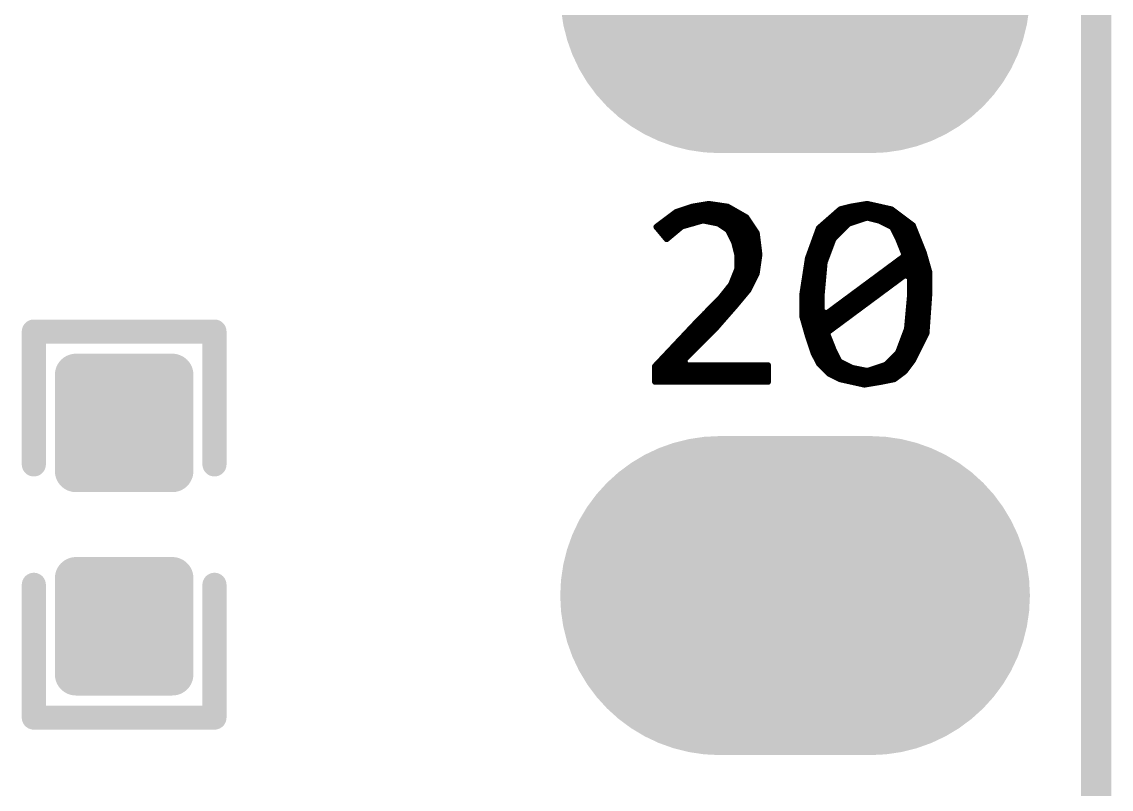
# Model space of a CAD drawing. Extents: x 17.8 to 58.4, y 21 to 93.6.
# Drawn here: x 46.268 to 50.863, y 54.488 to 57.726 of the extents above; entities that cross this region are included whole.
import ezdxf

# ---------------------------------------------------------------- set-up
doc = ezdxf.new("R2010")
doc.units = 0
doc.header["$MEASUREMENT"] = 0
doc.layers.get('0').update_dxf_attribs({"linetype": 'CONTINUOUS'})
doc.layers.add('SILKTOP_PHO', color=251, linetype='CONTINUOUS')

# ---------------------------------------------------------------- blocks, each defined once
blk = doc.blocks.new('ROUND_1')
at = {"const_width": 0.0127}
blk.add_lwpolyline([(-0.00635, 0, 1), (0.00635, 0, 1)], format="xyb", close=True, dxfattribs=at)
blk = doc.blocks.new('ROUND_33')
at = {"const_width": 0.0508}
blk.add_lwpolyline([(-0.0254, 0, 1), (0.0254, 0, 1)], format="xyb", close=True, dxfattribs=at)
blk = doc.blocks.new('OBLONG_245')
at = {"const_width": 1.3462}
blk.add_lwpolyline([(0.3175, 0), (-0.3175, 0)], dxfattribs=at)
at = {"const_width": 0.6731}
for points in [[(-0.65405, 0, 1), (0.01905, 0, 1)], [(-0.01905, 0, 1), (0.65405, 0, 1)]]:
    blk.add_lwpolyline(points, format="xyb", close=True, dxfattribs=at)
blk = doc.blocks.new('ROUND_158')
at = {"const_width": 0.0889}
blk.add_lwpolyline([(-0.04445, 0, 1), (0.04445, 0, 1)], format="xyb", close=True, dxfattribs=at)

msp = doc.modelspace()

# ---------------------------------------------------------------- linework, layer by layer
for points, const_width in [([(50.8, 25.900126), (50.8, 76.700126)], 0.127), ([(46.496732, 55.830216), (46.496732, 56.236616)], 0.1778), ([(46.496732, 56.236616), (46.903132, 56.236616)], 0.1778), ([(46.5582, 55.830216), (46.5582, 56.236616)], 0.1778), ([(46.736, 55.830216), (46.736, 56.236616)], 0.1778), ([(46.903132, 56.236616), (46.903132, 55.830216)], 0.1778), ([(46.496732, 56.1594), (46.903132, 56.1594)], 0.1778), ([(46.496732, 55.9816), (46.903132, 55.9816)], 0.1778), ([(46.903132, 55.830216), (46.496732, 55.830216)], 0.1778), ([(46.496732, 54.972204), (46.496732, 55.378604)], 0.1778), ([(46.496732, 55.378604), (46.903132, 55.378604)], 0.1778), ([(46.5582, 54.972204), (46.5582, 55.378604)], 0.1778), ([(46.736, 54.972204), (46.736, 55.378604)], 0.1778), ([(46.903132, 55.378604), (46.903132, 54.972204)], 0.1778), ([(46.496732, 55.2704), (46.903132, 55.2704)], 0.1778), ([(46.496732, 55.0926), (46.903132, 55.0926)], 0.1778), ([(46.903132, 54.972204), (46.496732, 54.972204)], 0.1778)]:
    msp.add_lwpolyline(points, dxfattribs=dict(const_width=const_width))
at = {"layer": 'SILKTOP_PHO'}
for points, const_width in [([(50.8, 25.900126), (50.8, 76.700126)], 0.127), ([(49.097184, 56.946038), (49.02835, 56.923178)], 0.0254), ([(49.0474, 56.858408), (49.0474, 56.929528)], 0.0254), ([(49.0728, 56.868314), (49.0728, 56.93791)], 0.0254), ([(49.165764, 56.957468), (49.097184, 56.946038)], 0.0254), ([(49.0982, 56.875426), (49.0982, 56.946292)], 0.0254), ([(49.1236, 56.882792), (49.1236, 56.950356)], 0.0254), ([(49.149, 56.886348), (49.149, 56.954674)], 0.0254), ([(49.245012, 56.946038), (49.165764, 56.957468)], 0.0254), ([(49.1744, 56.881268), (49.1744, 56.956198)], 0.0254), ([(49.1998, 56.876188), (49.1998, 56.952642)], 0.0254), ([(49.2252, 56.862218), (49.2252, 56.949086)], 0.0254), ([(49.324006, 56.90108), (49.245012, 56.946038)], 0.0254), ([(49.2506, 56.840882), (49.2506, 56.94299)], 0.0254), ([(49.276, 56.78424), (49.276, 56.928512)], 0.0254), ([(49.721008, 56.934862), (49.63033, 56.85536)], 0.0254), ([(49.765204, 56.946038), (49.721008, 56.934862)], 0.0254), ([(49.7332, 56.851296), (49.7332, 56.93791)], 0.0254), ([(49.7586, 56.874918), (49.7586, 56.94426)], 0.0254), ([(49.834038, 56.957468), (49.765204, 56.946038)], 0.0254), ([(49.784, 56.8833), (49.784, 56.949086)], 0.0254), ([(49.8094, 56.891682), (49.8094, 56.953404)], 0.0254), ([(49.9364, 56.934608), (49.834038, 56.957468)], 0.0254), ([(49.8348, 56.899302), (49.8348, 56.957214)], 0.0254), ([(49.8602, 56.89346), (49.8602, 56.951626)], 0.0254), ([(49.8856, 56.88711), (49.8856, 56.945784)], 0.0254), ([(49.911, 56.87441), (49.911, 56.940196)], 0.0254), ([(50.026824, 56.86679), (49.9364, 56.934608)], 0.0254), ([(49.9364, 56.86171), (49.9364, 56.934608)], 0.0254), ([(49.02835, 56.923178), (48.945292, 56.860694)], 0.0254), ([(48.9712, 56.829452), (48.9712, 56.880252)], 0.0254), ([(48.9966, 56.81599), (48.9966, 56.899302)], 0.0254), ([(49.022, 56.837326), (49.022, 56.918352)], 0.0254), ([(49.054766, 56.863234), (49.138332, 56.88711)], 0.0254), ([(49.138332, 56.88711), (49.144174, 56.887364)], 0.0254), ([(49.144174, 56.887364), (49.203864, 56.875426)], 0.0254), ([(49.3014, 56.555894), (49.3014, 56.914034)], 0.0254), ([(49.368456, 56.834532), (49.324006, 56.90108)], 0.0254), ([(49.3268, 56.586374), (49.3268, 56.896762)], 0.0254), ([(49.657, 56.716676), (49.657, 56.878982)], 0.0254), ([(49.6824, 56.784494), (49.6824, 56.90108)], 0.0254), ([(49.7078, 56.825896), (49.7078, 56.923432)], 0.0254), ([(49.7586, 56.874918), (49.830228, 56.898794)], 0.0254), ([(49.830228, 56.898794), (49.83734, 56.899048)], 0.0254), ([(49.83734, 56.899048), (49.885092, 56.88711)], 0.0254), ([(49.885092, 56.88711), (49.887886, 56.886094)], 0.0254), ([(49.887886, 56.886094), (49.935638, 56.862218)], 0.0254), ([(49.9618, 56.815482), (49.9618, 56.915558)], 0.0254), ([(49.9872, 56.75376), (49.9872, 56.896508)], 0.0254), ([(48.945292, 56.860694), (48.988218, 56.809132)], 0.0254), ([(48.9458, 56.859932), (48.9458, 56.861202)], 0.0254), ([(48.988218, 56.809132), (49.050194, 56.860694)], 0.0254), ([(49.050194, 56.860694), (49.054766, 56.863234)], 0.0254), ([(49.203864, 56.875426), (49.208436, 56.873394)], 0.0254), ([(49.208436, 56.873394), (49.24425, 56.849518)], 0.0254), ([(49.24425, 56.849518), (49.248568, 56.844692)], 0.0254), ([(49.248568, 56.844692), (49.272444, 56.79694)], 0.0254), ([(49.3522, 56.631586), (49.3522, 56.858662)], 0.0254), ([(49.379632, 56.7436), (49.368456, 56.834532)], 0.0254), ([(49.63033, 56.85536), (49.584102, 56.72836)], 0.0254), ([(49.6316, 56.283606), (49.6316, 56.85663)], 0.0254), ([(49.694084, 56.81218), (49.753774, 56.87187)], 0.0254), ([(49.753774, 56.87187), (49.7586, 56.874918)], 0.0254), ([(49.935638, 56.862218), (49.941226, 56.85663)], 0.0254), ([(49.941226, 56.85663), (49.965102, 56.808878)], 0.0254), ([(50.0126, 56.654192), (50.0126, 56.877458)], 0.0254), ([(50.073052, 56.75122), (50.026824, 56.86679)], 0.0254), ([(50.038, 56.31942), (50.038, 56.83885)], 0.0254), ([(49.272444, 56.79694), (49.27346, 56.7944)], 0.0254), ([(49.27346, 56.7944), (49.285398, 56.746648)], 0.0254), ([(49.6062, 56.333644), (49.6062, 56.78932)], 0.0254), ([(49.655222, 56.712104), (49.691036, 56.807608)], 0.0254), ([(49.691036, 56.807608), (49.694084, 56.81218)], 0.0254), ([(49.965102, 56.808878), (49.96561, 56.807862)], 0.0254), ([(49.96561, 56.807862), (49.989486, 56.748172)], 0.0254), ([(49.285398, 56.746648), (49.285906, 56.743346)], 0.0254), ([(49.285906, 56.743346), (49.285906, 56.683656)], 0.0254), ([(49.368202, 56.66359), (49.379632, 56.7436)], 0.0254), ([(49.3776, 56.728614), (49.3776, 56.760618)], 0.0254), ([(49.990248, 56.743346), (49.985168, 56.733186)], 0.0254), ([(49.989486, 56.748172), (49.990248, 56.743346)], 0.0254), ([(50.0634, 56.37022), (50.0634, 56.77535)], 0.0254), ([(50.096166, 56.66994), (50.073052, 56.75122)], 0.0254), ([(49.584102, 56.72836), (49.56048, 56.575198)], 0.0254), ([(49.5808, 56.411368), (49.5808, 56.707532)], 0.0254), ([(49.642522, 56.577484), (49.65446, 56.708802)], 0.0254), ([(49.65446, 56.708802), (49.655222, 56.712104)], 0.0254), ([(49.985168, 56.733186), (49.662842, 56.494426)], 0.0254), ([(49.9364, 56.615584), (49.9364, 56.697118)], 0.0254), ([(49.9618, 56.63438), (49.9618, 56.715914)], 0.0254), ([(49.9872, 56.653176), (49.9872, 56.735218)], 0.0254), ([(50.0888, 56.472582), (50.0888, 56.696102)], 0.0254), ([(49.28489, 56.679084), (49.261014, 56.619394)], 0.0254), ([(49.276, 56.525414), (49.276, 56.656732)], 0.0254), ([(49.285906, 56.683656), (49.28489, 56.679084)], 0.0254), ([(49.334166, 56.595264), (49.368202, 56.66359)], 0.0254), ([(49.671478, 56.419242), (49.993804, 56.658256)], 0.0254), ([(49.8856, 56.577992), (49.8856, 56.659526)], 0.0254), ([(49.911, 56.596788), (49.911, 56.678322)], 0.0254), ([(49.993804, 56.658256), (50.014124, 56.647842)], 0.0254), ([(50.096166, 56.576722), (50.096166, 56.66994)], 0.0254), ([(49.259236, 56.616092), (49.211484, 56.556402)], 0.0254), ([(49.2506, 56.496458), (49.2506, 56.605424)], 0.0254), ([(49.261014, 56.619394), (49.259236, 56.616092)], 0.0254), ([(49.8094, 56.52135), (49.8094, 56.603138)], 0.0254), ([(49.8348, 56.540146), (49.8348, 56.621934)], 0.0254), ([(49.8602, 56.559196), (49.8602, 56.64073)], 0.0254), ([(50.014124, 56.647842), (50.014124, 56.564276)], 0.0254), ([(49.211484, 56.556402), (49.210468, 56.555386)], 0.0254), ([(49.2252, 56.467502), (49.2252, 56.573674)], 0.0254), ([(49.275492, 56.524906), (49.334166, 56.595264)], 0.0254), ([(49.56048, 56.575198), (49.56048, 56.482488)], 0.0254), ([(49.642522, 56.576214), (49.642522, 56.577484)], 0.0254), ([(49.642522, 56.504586), (49.642522, 56.576214)], 0.0254), ([(49.7586, 56.483758), (49.7586, 56.565292)], 0.0254), ([(49.784, 56.502554), (49.784, 56.584342)], 0.0254), ([(50.014124, 56.56326), (50.002186, 56.431942)], 0.0254), ([(50.014124, 56.564276), (50.014124, 56.56326)], 0.0254), ([(50.084482, 56.412638), (50.096166, 56.576722)], 0.0254), ([(49.210468, 56.555386), (49.127156, 56.47182)], 0.0254), ([(49.1744, 56.411876), (49.1744, 56.519318)], 0.0254), ([(49.19218, 56.429656), (49.275492, 56.524906)], 0.0254), ([(49.1998, 56.438292), (49.1998, 56.544718)], 0.0254), ([(49.7078, 56.446166), (49.7078, 56.5277)], 0.0254), ([(49.7332, 56.464962), (49.7332, 56.546496)], 0.0254), ([(50.0126, 56.278018), (50.0126, 56.546242)], 0.0254), ([(49.127156, 56.47182), (48.93945, 56.272684)], 0.0254), ([(49.1236, 56.361076), (49.1236, 56.468264)], 0.0254), ([(49.149, 56.386476), (49.149, 56.493918)], 0.0254), ([(49.56048, 56.482488), (49.583848, 56.400954)], 0.0254), ([(49.662842, 56.494426), (49.642522, 56.504586)], 0.0254), ([(49.657, 56.258206), (49.657, 56.49214)], 0.0254), ([(49.6824, 56.42737), (49.6824, 56.508904)], 0.0254), ([(47.080932, 56.418988), (46.318932, 56.418988)], 0.1016), ([(46.318932, 56.418988), (46.318932, 55.85841)], 0.1016), ([(47.080932, 55.85841), (47.080932, 56.418988)], 0.1016), ([(49.061116, 56.298592), (49.19218, 56.429656)], 0.0254), ([(49.0982, 56.335676), (49.0982, 56.44134)], 0.0254), ([(49.666398, 56.409082), (49.671478, 56.419242)], 0.0254), ([(50.001424, 56.42864), (49.96561, 56.333136)], 0.0254), ([(50.002186, 56.431942), (50.001424, 56.42864)], 0.0254), ([(49.0474, 56.206898), (49.0474, 56.387238)], 0.0254), ([(49.0728, 56.310276), (49.0728, 56.414416)], 0.0254), ([(49.583848, 56.400954), (49.607216, 56.330342)], 0.0254), ([(49.667414, 56.40451), (49.666398, 56.409082)], 0.0254), ([(49.69129, 56.34482), (49.667414, 56.40451)], 0.0254), ([(49.9872, 56.24703), (49.9872, 56.39054)], 0.0254), ([(50.02657, 56.296306), (50.084482, 56.412638)], 0.0254), ([(48.9966, 56.206898), (48.9966, 56.33339)], 0.0254), ([(49.022, 56.206898), (49.022, 56.360314)], 0.0254), ([(49.607216, 56.330342), (49.629822, 56.285384)], 0.0254), ([(49.6824, 56.236616), (49.6824, 56.366664)], 0.0254), ([(49.691544, 56.343804), (49.69129, 56.34482)], 0.0254), ([(49.71542, 56.296052), (49.691544, 56.343804)], 0.0254), ([(49.962816, 56.328564), (49.915064, 56.280812)], 0.0254), ([(49.9618, 56.22798), (49.9618, 56.327548)], 0.0254), ([(49.96561, 56.333136), (49.962816, 56.328564)], 0.0254), ([(48.9712, 56.206898), (48.9712, 56.306466)], 0.0254), ([(49.07026, 56.277002), (49.061116, 56.298592)], 0.0254), ([(49.629822, 56.285384), (49.67478, 56.240426)], 0.0254), ([(49.7078, 56.223916), (49.7078, 56.311292)], 0.0254), ([(49.721262, 56.29021), (49.71542, 56.296052)], 0.0254), ([(49.769014, 56.266334), (49.721262, 56.29021)], 0.0254), ([(49.7332, 56.215026), (49.7332, 56.284368)], 0.0254), ([(49.915064, 56.280812), (49.909984, 56.277764)], 0.0254), ([(49.9364, 56.215534), (49.9364, 56.302148)], 0.0254), ([(49.992534, 56.251094), (50.02657, 56.296306)], 0.0254), ([(48.93945, 56.272684), (48.93945, 56.206898)], 0.0254), ([(48.9458, 56.206898), (48.9458, 56.279288)], 0.0254), ([(49.4157, 56.277002), (49.07026, 56.277002)], 0.0254), ([(49.0728, 56.206898), (49.0728, 56.277002)], 0.0254), ([(49.0982, 56.206898), (49.0982, 56.277002)], 0.0254), ([(49.1236, 56.206898), (49.1236, 56.277002)], 0.0254), ([(49.149, 56.206898), (49.149, 56.277002)], 0.0254), ([(49.1744, 56.206898), (49.1744, 56.277002)], 0.0254), ([(49.1998, 56.206898), (49.1998, 56.277002)], 0.0254), ([(49.2252, 56.206898), (49.2252, 56.277002)], 0.0254), ([(49.2506, 56.206898), (49.2506, 56.277002)], 0.0254), ([(49.276, 56.206898), (49.276, 56.277002)], 0.0254), ([(49.3014, 56.206898), (49.3014, 56.277002)], 0.0254), ([(49.3268, 56.206898), (49.3268, 56.277002)], 0.0254), ([(49.3522, 56.206898), (49.3522, 56.277002)], 0.0254), ([(49.3776, 56.206898), (49.3776, 56.277002)], 0.0254), ([(49.403, 56.206898), (49.403, 56.277002)], 0.0254), ([(49.4157, 56.206898), (49.4157, 56.277002)], 0.0254), ([(49.67478, 56.240426), (49.71923, 56.218074)], 0.0254), ([(49.7586, 56.209438), (49.7586, 56.271668)], 0.0254), ([(49.772062, 56.265318), (49.769014, 56.266334)], 0.0254), ([(49.831752, 56.25338), (49.772062, 56.265318)], 0.0254), ([(49.784, 56.20385), (49.784, 56.263032)], 0.0254), ([(49.8094, 56.198262), (49.8094, 56.257952)], 0.0254), ([(49.838356, 56.253888), (49.831752, 56.25338)], 0.0254), ([(49.8348, 56.197246), (49.8348, 56.253126)], 0.0254), ([(49.909984, 56.277764), (49.838356, 56.253888)], 0.0254), ([(49.8602, 56.201564), (49.8602, 56.261)], 0.0254), ([(49.8856, 56.205628), (49.8856, 56.269636)], 0.0254), ([(49.911, 56.210454), (49.911, 56.278018)], 0.0254), ([(49.948338, 56.218074), (49.992534, 56.251094)], 0.0254), ([(48.93945, 56.206898), (49.4157, 56.206898)], 0.0254), ([(49.71923, 56.218074), (49.822608, 56.195214)], 0.0254), ([(49.822608, 56.195214), (49.891696, 56.206644)], 0.0254), ([(49.891696, 56.206644), (49.948338, 56.218074)], 0.0254), ([(46.318932, 54.790086), (46.318932, 55.35041)], 0.1016), ([(47.080932, 55.35041), (47.080932, 54.790086)], 0.1016), ([(47.080932, 54.790086), (46.318932, 54.790086)], 0.1016)]:
    msp.add_lwpolyline(points, dxfattribs=dict(at, const_width=const_width))

# ---------------------------------------------------------------- block references
for name, p in [('OBLONG_245', (49.53, 57.844944)), ('ROUND_158', (46.496732, 56.236616)), ('ROUND_158', (46.5582, 56.236616)), ('ROUND_158', (46.736, 56.236616)), ('ROUND_158', (46.903132, 56.236616)), ('ROUND_158', (46.496732, 56.1594)), ('ROUND_158', (46.903132, 56.1594)), ('ROUND_158', (46.496732, 55.9816)), ('ROUND_158', (46.903132, 55.9816)), ('OBLONG_245', (49.53, 55.304944)), ('ROUND_158', (46.496732, 55.830216)), ('ROUND_158', (46.496732, 55.830216)), ('ROUND_158', (46.5582, 55.830216)), ('ROUND_158', (46.736, 55.830216)), ('ROUND_158', (46.903132, 55.830216)), ('ROUND_158', (46.496732, 55.378604)), ('ROUND_158', (46.5582, 55.378604)), ('ROUND_158', (46.736, 55.378604)), ('ROUND_158', (46.903132, 55.378604)), ('ROUND_158', (46.496732, 55.2704)), ('ROUND_158', (46.903132, 55.2704)), ('ROUND_158', (46.496732, 55.0926)), ('ROUND_158', (46.903132, 55.0926)), ('ROUND_158', (46.496732, 54.972204)), ('ROUND_158', (46.496732, 54.972204)), ('ROUND_158', (46.5582, 54.972204)), ('ROUND_158', (46.736, 54.972204)), ('ROUND_158', (46.903132, 54.972204))]:
    msp.add_blockref(name, p)
for name, p in [('ROUND_1', (49.0474, 56.929528)), ('ROUND_1', (49.0728, 56.93791)), ('ROUND_1', (49.097184, 56.946038)), ('ROUND_1', (49.0982, 56.946292)), ('ROUND_1', (49.1236, 56.950356)), ('ROUND_1', (49.149, 56.954674)), ('ROUND_1', (49.165764, 56.957468)), ('ROUND_1', (49.1744, 56.956198)), ('ROUND_1', (49.1998, 56.952642)), ('ROUND_1', (49.2252, 56.949086)), ('ROUND_1', (49.245012, 56.946038)), ('ROUND_1', (49.2506, 56.94299)), ('ROUND_1', (49.276, 56.928512)), ('ROUND_1', (49.721008, 56.934862)), ('ROUND_1', (49.7332, 56.93791)), ('ROUND_1', (49.7586, 56.94426)), ('ROUND_1', (49.765204, 56.946038)), ('ROUND_1', (49.784, 56.949086)), ('ROUND_1', (49.8094, 56.953404)), ('ROUND_1', (49.834038, 56.957468)), ('ROUND_1', (49.8348, 56.957214)), ('ROUND_1', (49.8602, 56.951626)), ('ROUND_1', (49.8856, 56.945784)), ('ROUND_1', (49.911, 56.940196)), ('ROUND_1', (49.9364, 56.934608)), ('ROUND_1', (49.9364, 56.934608)), ('ROUND_1', (48.9712, 56.880252)), ('ROUND_1', (48.9966, 56.899302)), ('ROUND_1', (49.022, 56.918352)), ('ROUND_1', (49.02835, 56.923178)), ('ROUND_1', (49.1236, 56.882792)), ('ROUND_1', (49.138332, 56.88711)), ('ROUND_1', (49.144174, 56.887364)), ('ROUND_1', (49.149, 56.886348)), ('ROUND_1', (49.1744, 56.881268)), ('ROUND_1', (49.3014, 56.914034)), ('ROUND_1', (49.324006, 56.90108)), ('ROUND_1', (49.3268, 56.896762)), ('ROUND_1', (49.657, 56.878982)), ('ROUND_1', (49.6824, 56.90108)), ('ROUND_1', (49.7078, 56.923432)), ('ROUND_1', (49.784, 56.8833)), ('ROUND_1', (49.8094, 56.891682)), ('ROUND_1', (49.830228, 56.898794)), ('ROUND_1', (49.8348, 56.899302)), ('ROUND_1', (49.83734, 56.899048)), ('ROUND_1', (49.8602, 56.89346)), ('ROUND_1', (49.885092, 56.88711)), ('ROUND_1', (49.8856, 56.88711)), ('ROUND_1', (49.887886, 56.886094)), ('ROUND_1', (49.9618, 56.915558)), ('ROUND_1', (49.9872, 56.896508)), ('ROUND_1', (48.945292, 56.860694)), ('ROUND_1', (48.9458, 56.861202)), ('ROUND_1', (48.9458, 56.859932)), ('ROUND_1', (49.022, 56.837326)), ('ROUND_1', (49.0474, 56.858408)), ('ROUND_1', (49.050194, 56.860694)), ('ROUND_1', (49.054766, 56.863234)), ('ROUND_1', (49.0728, 56.868314)), ('ROUND_1', (49.0982, 56.875426)), ('ROUND_1', (49.1998, 56.876188)), ('ROUND_1', (49.203864, 56.875426)), ('ROUND_1', (49.208436, 56.873394)), ('ROUND_1', (49.2252, 56.862218)), ('ROUND_1', (49.24425, 56.849518)), ('ROUND_1', (49.248568, 56.844692)), ('ROUND_1', (49.2506, 56.840882)), ('ROUND_1', (49.3522, 56.858662)), ('ROUND_1', (49.368456, 56.834532)), ('ROUND_1', (49.63033, 56.85536)), ('ROUND_1', (49.6316, 56.85663)), ('ROUND_1', (49.7332, 56.851296)), ('ROUND_1', (49.753774, 56.87187)), ('ROUND_1', (49.7586, 56.874918)), ('ROUND_1', (49.7586, 56.874918)), ('ROUND_1', (49.911, 56.87441)), ('ROUND_1', (49.935638, 56.862218)), ('ROUND_1', (49.9364, 56.86171)), ('ROUND_1', (49.941226, 56.85663)), ('ROUND_1', (50.0126, 56.877458)), ('ROUND_1', (50.026824, 56.86679)), ('ROUND_1', (50.038, 56.83885)), ('ROUND_1', (48.9712, 56.829452)), ('ROUND_1', (48.988218, 56.809132)), ('ROUND_1', (48.9966, 56.81599)), ('ROUND_1', (49.272444, 56.79694)), ('ROUND_1', (49.27346, 56.7944)), ('ROUND_1', (49.6062, 56.78932)), ('ROUND_1', (49.691036, 56.807608)), ('ROUND_1', (49.694084, 56.81218)), ('ROUND_1', (49.7078, 56.825896)), ('ROUND_1', (49.9618, 56.815482)), ('ROUND_1', (49.965102, 56.808878)), ('ROUND_1', (49.96561, 56.807862)), ('ROUND_1', (49.276, 56.78424)), ('ROUND_1', (49.285398, 56.746648)), ('ROUND_1', (49.285906, 56.743346)), ('ROUND_1', (49.3776, 56.760618)), ('ROUND_1', (49.379632, 56.7436)), ('ROUND_1', (49.6824, 56.784494)), ('ROUND_1', (49.9872, 56.75376)), ('ROUND_1', (49.989486, 56.748172)), ('ROUND_1', (49.990248, 56.743346)), ('ROUND_1', (49.990248, 56.743346)), ('ROUND_1', (50.0634, 56.77535)), ('ROUND_1', (50.073052, 56.75122)), ('ROUND_1', (49.3776, 56.728614)), ('ROUND_1', (49.5808, 56.707532)), ('ROUND_1', (49.584102, 56.72836)), ('ROUND_1', (49.65446, 56.708802)), ('ROUND_1', (49.655222, 56.712104)), ('ROUND_1', (49.657, 56.716676)), ('ROUND_1', (49.9364, 56.697118)), ('ROUND_1', (49.9618, 56.715914)), ('ROUND_1', (49.985168, 56.733186)), ('ROUND_1', (49.9872, 56.735218)), ('ROUND_1', (50.0888, 56.696102)), ('ROUND_1', (49.276, 56.656732)), ('ROUND_1', (49.28489, 56.679084)), ('ROUND_1', (49.285906, 56.683656)), ('ROUND_1', (49.368202, 56.66359)), ('ROUND_1', (49.8856, 56.659526)), ('ROUND_1', (49.911, 56.678322)), ('ROUND_1', (49.9872, 56.653176)), ('ROUND_1', (49.993804, 56.658256)), ('ROUND_1', (50.0126, 56.654192)), ('ROUND_1', (50.096166, 56.66994)), ('ROUND_1', (50.096166, 56.66994)), ('ROUND_1', (49.2506, 56.605424)), ('ROUND_1', (49.259236, 56.616092)), ('ROUND_1', (49.261014, 56.619394)), ('ROUND_1', (49.3522, 56.631586)), ('ROUND_1', (49.8094, 56.603138)), ('ROUND_1', (49.8348, 56.621934)), ('ROUND_1', (49.8602, 56.64073)), ('ROUND_1', (49.9364, 56.615584)), ('ROUND_1', (49.9618, 56.63438)), ('ROUND_1', (50.014124, 56.647842)), ('ROUND_1', (50.014124, 56.647842)), ('ROUND_1', (49.211484, 56.556402)), ('ROUND_1', (49.2252, 56.573674)), ('ROUND_1', (49.3268, 56.586374)), ('ROUND_1', (49.334166, 56.595264)), ('ROUND_1', (49.56048, 56.575198)), ('ROUND_1', (49.642522, 56.577484)), ('ROUND_1', (49.642522, 56.576214)), ('ROUND_1', (49.7586, 56.565292)), ('ROUND_1', (49.784, 56.584342)), ('ROUND_1', (49.8602, 56.559196)), ('ROUND_1', (49.8856, 56.577992)), ('ROUND_1', (49.911, 56.596788)), ('ROUND_1', (50.014124, 56.564276)), ('ROUND_1', (50.014124, 56.56326)), ('ROUND_1', (50.096166, 56.576722)), ('ROUND_1', (49.1744, 56.519318)), ('ROUND_1', (49.1998, 56.544718)), ('ROUND_1', (49.210468, 56.555386)), ('ROUND_1', (49.275492, 56.524906)), ('ROUND_1', (49.276, 56.525414)), ('ROUND_1', (49.3014, 56.555894)), ('ROUND_1', (49.7078, 56.5277)), ('ROUND_1', (49.7332, 56.546496)), ('ROUND_1', (49.8094, 56.52135)), ('ROUND_1', (49.8348, 56.540146)), ('ROUND_1', (50.0126, 56.546242)), ('ROUND_1', (49.1236, 56.468264)), ('ROUND_1', (49.127156, 56.47182)), ('ROUND_1', (49.149, 56.493918)), ('ROUND_1', (49.2252, 56.467502)), ('ROUND_1', (49.2506, 56.496458)), ('ROUND_1', (49.56048, 56.482488)), ('ROUND_1', (49.642522, 56.504586)), ('ROUND_1', (49.657, 56.49214)), ('ROUND_1', (49.662842, 56.494426)), ('ROUND_1', (49.6824, 56.508904)), ('ROUND_1', (49.7332, 56.464962)), ('ROUND_1', (49.7586, 56.483758)), ('ROUND_1', (49.784, 56.502554)), ('ROUND_1', (50.0888, 56.472582)), ('ROUND_33', (46.318932, 56.418988)), ('ROUND_33', (47.080932, 56.418988)), ('ROUND_1', (49.0982, 56.44134)), ('ROUND_1', (49.19218, 56.429656)), ('ROUND_1', (49.1998, 56.438292)), ('ROUND_1', (49.671478, 56.419242)), ('ROUND_1', (49.6824, 56.42737)), ('ROUND_1', (49.7078, 56.446166)), ('ROUND_1', (50.001424, 56.42864)), ('ROUND_1', (50.002186, 56.431942)), ('ROUND_1', (49.0474, 56.387238)), ('ROUND_1', (49.0728, 56.414416)), ('ROUND_1', (49.149, 56.386476)), ('ROUND_1', (49.1744, 56.411876)), ('ROUND_1', (49.5808, 56.411368)), ('ROUND_1', (49.583848, 56.400954)), ('ROUND_1', (49.666398, 56.409082)), ('ROUND_1', (49.667414, 56.40451)), ('ROUND_1', (49.9872, 56.39054)), ('ROUND_1', (50.084482, 56.412638)), ('ROUND_1', (48.9966, 56.33339)), ('ROUND_1', (49.022, 56.360314)), ('ROUND_1', (49.0982, 56.335676)), ('ROUND_1', (49.1236, 56.361076)), ('ROUND_1', (49.6062, 56.333644)), ('ROUND_1', (49.607216, 56.330342)), ('ROUND_1', (49.6824, 56.366664)), ('ROUND_1', (49.69129, 56.34482)), ('ROUND_1', (49.691544, 56.343804)), ('ROUND_1', (49.9618, 56.327548)), ('ROUND_1', (49.962816, 56.328564)), ('ROUND_1', (49.96561, 56.333136)), ('ROUND_1', (50.0634, 56.37022)), ('ROUND_1', (48.9712, 56.306466)), ('ROUND_1', (49.061116, 56.298592)), ('ROUND_1', (49.0728, 56.310276)), ('ROUND_1', (49.629822, 56.285384)), ('ROUND_1', (49.6316, 56.283606)), ('ROUND_1', (49.7078, 56.311292)), ('ROUND_1', (49.71542, 56.296052)), ('ROUND_1', (49.721262, 56.29021)), ('ROUND_1', (49.7332, 56.284368)), ('ROUND_1', (49.915064, 56.280812)), ('ROUND_1', (49.9364, 56.302148)), ('ROUND_1', (50.02657, 56.296306)), ('ROUND_1', (50.038, 56.31942)), ('ROUND_1', (48.93945, 56.272684)), ('ROUND_1', (48.9458, 56.279288)), ('ROUND_1', (49.07026, 56.277002)), ('ROUND_1', (49.0728, 56.277002)), ('ROUND_1', (49.0982, 56.277002)), ('ROUND_1', (49.1236, 56.277002)), ('ROUND_1', (49.149, 56.277002)), ('ROUND_1', (49.1744, 56.277002)), ('ROUND_1', (49.1998, 56.277002)), ('ROUND_1', (49.2252, 56.277002)), ('ROUND_1', (49.2506, 56.277002)), ('ROUND_1', (49.276, 56.277002)), ('ROUND_1', (49.3014, 56.277002)), ('ROUND_1', (49.3268, 56.277002)), ('ROUND_1', (49.3522, 56.277002)), ('ROUND_1', (49.3776, 56.277002)), ('ROUND_1', (49.403, 56.277002)), ('ROUND_1', (49.4157, 56.277002)), ('ROUND_1', (49.4157, 56.277002)), ('ROUND_1', (49.657, 56.258206)), ('ROUND_1', (49.67478, 56.240426)), ('ROUND_1', (49.6824, 56.236616)), ('ROUND_1', (49.7586, 56.271668)), ('ROUND_1', (49.769014, 56.266334)), ('ROUND_1', (49.772062, 56.265318)), ('ROUND_1', (49.784, 56.263032)), ('ROUND_1', (49.8094, 56.257952)), ('ROUND_1', (49.831752, 56.25338)), ('ROUND_1', (49.8348, 56.253126)), ('ROUND_1', (49.838356, 56.253888)), ('ROUND_1', (49.8602, 56.261)), ('ROUND_1', (49.8856, 56.269636)), ('ROUND_1', (49.909984, 56.277764)), ('ROUND_1', (49.911, 56.278018)), ('ROUND_1', (49.9872, 56.24703)), ('ROUND_1', (49.992534, 56.251094)), ('ROUND_1', (50.0126, 56.278018)), ('ROUND_1', (48.93945, 56.206898)), ('ROUND_1', (48.9458, 56.206898)), ('ROUND_1', (48.9712, 56.206898)), ('ROUND_1', (48.9966, 56.206898)), ('ROUND_1', (49.022, 56.206898)), ('ROUND_1', (49.0474, 56.206898)), ('ROUND_1', (49.0728, 56.206898)), ('ROUND_1', (49.0982, 56.206898)), ('ROUND_1', (49.1236, 56.206898)), ('ROUND_1', (49.149, 56.206898)), ('ROUND_1', (49.1744, 56.206898)), ('ROUND_1', (49.1998, 56.206898)), ('ROUND_1', (49.2252, 56.206898)), ('ROUND_1', (49.2506, 56.206898)), ('ROUND_1', (49.276, 56.206898)), ('ROUND_1', (49.3014, 56.206898)), ('ROUND_1', (49.3268, 56.206898)), ('ROUND_1', (49.3522, 56.206898)), ('ROUND_1', (49.3776, 56.206898)), ('ROUND_1', (49.403, 56.206898)), ('ROUND_1', (49.4157, 56.206898)), ('ROUND_1', (49.7078, 56.223916)), ('ROUND_1', (49.71923, 56.218074)), ('ROUND_1', (49.7332, 56.215026)), ('ROUND_1', (49.7586, 56.209438)), ('ROUND_1', (49.784, 56.20385)), ('ROUND_1', (49.8094, 56.198262)), ('ROUND_1', (49.822608, 56.195214)), ('ROUND_1', (49.8348, 56.197246)), ('ROUND_1', (49.8602, 56.201564)), ('ROUND_1', (49.8856, 56.205628)), ('ROUND_1', (49.891696, 56.206644)), ('ROUND_1', (49.911, 56.210454)), ('ROUND_1', (49.9364, 56.215534)), ('ROUND_1', (49.948338, 56.218074)), ('ROUND_1', (49.9618, 56.22798)), ('ROUND_33', (46.318932, 55.85841)), ('ROUND_33', (47.080932, 55.85841)), ('ROUND_33', (46.318932, 55.35041)), ('ROUND_33', (47.080932, 55.35041)), ('ROUND_33', (46.318932, 54.790086)), ('ROUND_33', (47.080932, 54.790086))]:
    msp.add_blockref(name, p, dxfattribs=at)

doc.saveas('drawing.dxf')
